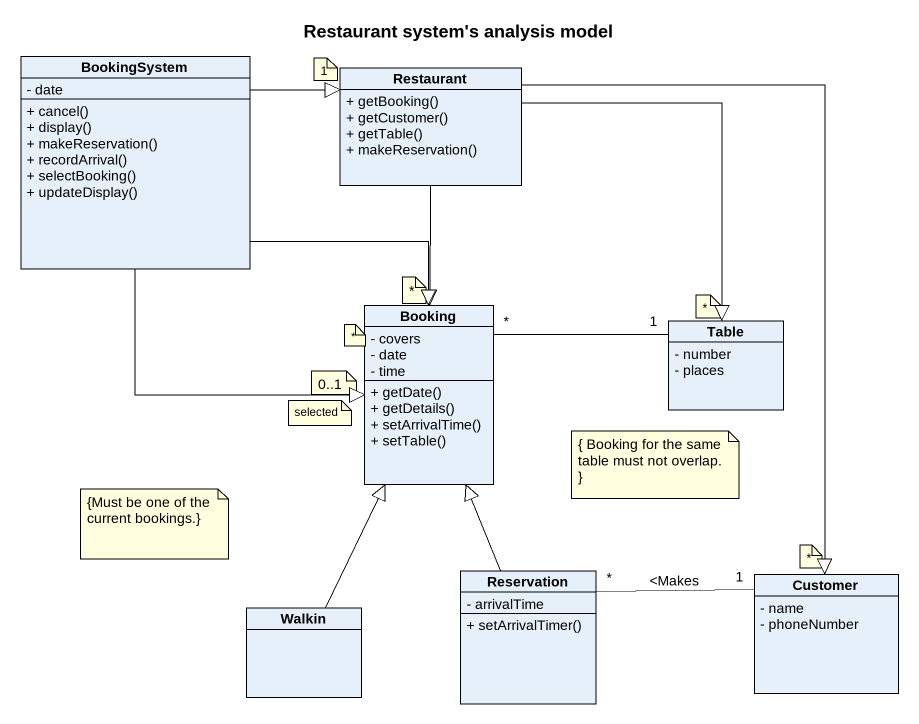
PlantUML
@startuml
title Restaurant system's analysis model
hide circle
hide empty members
skinparam classAttributeIconSize 0
class BookingSystem {
  - date
  + cancel()
  + display()
  + makeReservation()
  + recordArrival()
  + selectBooking()
  + updateDisplay()
}
class Restaurant {
  + getBooking()
  + getCustomer()
  + getTable()
  + makeReservation()
}
class Booking {
  - covers
  - date
  - time
  + getDate()
  + getDetails()
  + setArrivalTime()
  + setTable()
}
class Table {
  - number
  - places
}
class Walkin
class Reservation {
  - arrivalTime
  + setArrivalTimer()
}
class Customer {
  - name
  - phoneNumber
}
BookingSystem -right-|> Restaurant
BookingSystem --|> Booking
BookingSystem --|> Booking
BookingSystem --|> Booking
Restaurant --|> Booking
Restaurant --|> Table
Restaurant --|> Customer
Table "1" -left- "*" Booking
Walkin -up-|> Booking
Reservation -up-|> Booking
Customer "1" -left- "*" Reservation : <Makes
note as N1
  1
end note
note as N2
  *
end note
note as N3
  *
end note
note as N4
  *
end note
note as N5
  0..1
end note
note as N6
  selected
end note
note as N7
  { Booking for the same table must not overlap. }
end note
note as N8
  {Must be one of the current bookings.}
end note
note as N9
  *
end note
@enduml
